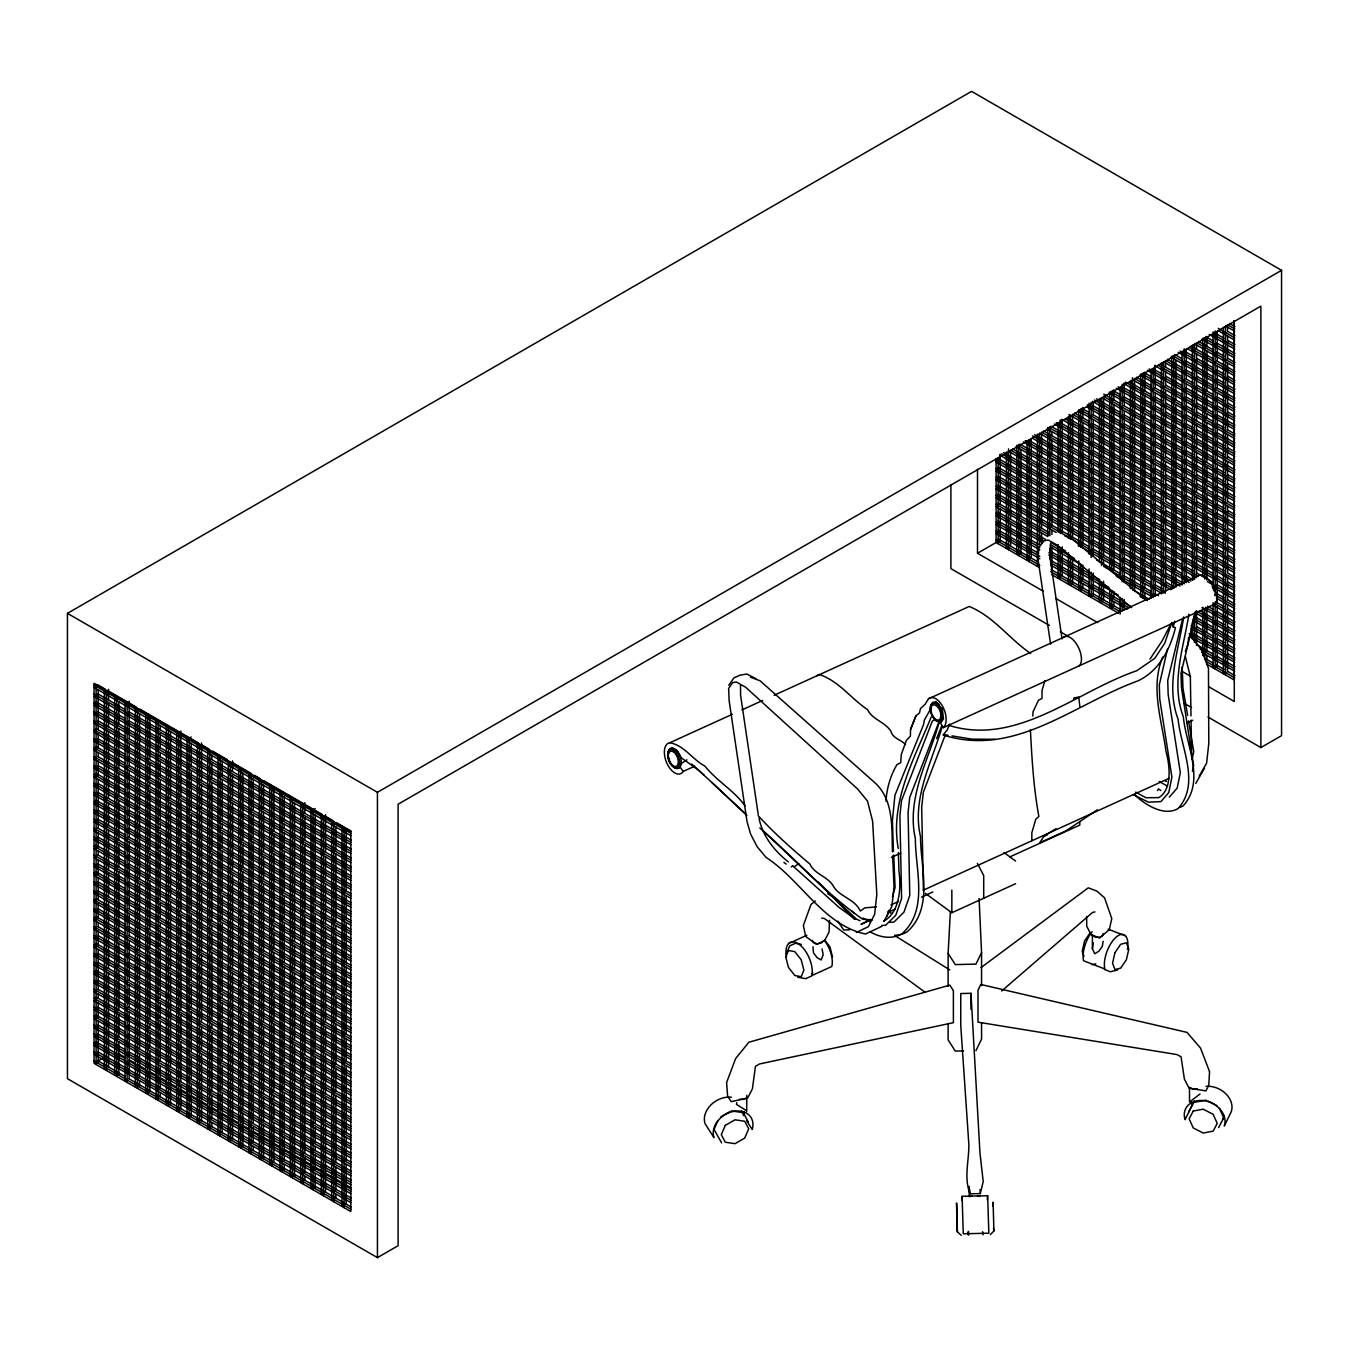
<?xml version="1.0" encoding="UTF-8"?>
<svg xmlns="http://www.w3.org/2000/svg" width="1349" height="1349" viewBox="0 0 1349 1349"><rect width="100%" height="100%" fill="white"/><g stroke="black" fill="none" stroke-linecap="round" stroke-linejoin="round"><path stroke-width="1.5" d="M970.976 1009.322L970.976 993.302L960.758 993.539L960.758 1025.56L968.869 1144.745C968.987 1161.101 963.726 1177.913 970.032 1193.814L980.301 1193.595L983.219 1181.555L979.947 1152.855L970.976 993.302M1030.383 729.624C1031.951 758.829 1033.519 787.681 1038.865 816.449L1035.796 819.163L1031.85 832.738L1031.816 840.798M923.391 890.273L921.687 807.326L923.357 792.217L945.211 735.121M957.402 1231.772L956.593 1202.971L956.997 1229.31L957.402 1231.772L961.163 1235.296M968.565 1231.401L968.464 1235.128L967.958 1232.042M992.982 1206.124L993.1 1202.144L993.909 1230.946L990.368 1234.622M961.702 1200.425L962.107 1196.327L987.653 1195.737L988.834 1233.205L963.27 1233.779L962.107 1196.327M987.266 1199.834L987.653 1195.737M829.5 920.288L829.062 932.041L824.576 940.708L816.516 944.384L805.657 936.442L803.363 925.515L810.968 904.505L815.302 900.93M1032.828 716.1L1032.997 711.952L1038.46 700.266L1041.984 698.428L1042.052 690.384L1044.885 680.705M948.128 986.338L948.128 953.389L950.354 911.722M930.827 708.023L931.029 704.937M885.989 801.121C886.765 788.238 890.374 775.911 896.883 764.698L900.71 762.741L901.301 754.445L906.376 740.399L910.373 736.149L910.558 729.387L915.954 715.712L919.462 713.048L920.49 708.596L925.11 704.279L928.449 698.816L1197.979 576.141A16.475 7.639 62.2 0 1 1212.144 584.421A16.475 7.639 62.2 0 1 1215.145 603.947L943.389 727.651L939.747 721.833L941.315 721.766L943.491 718.916L942.344 709.001L935.919 702.104L939.326 704.616M893.443 851.388L892.431 820.546L894.91 795.354L923.407 724.953L924.385 720.029L930.136 709.827L930.827 705.021L932.8 702.256L936.105 702.02M1050.112 548.284L1049.606 554.709L1062.051 638.87M1050.213 547.087L1050.483 543.613M1103.162 941.265L1102.335 946.273L1098.845 951.23L1094.73 953.743L1092.403 948.752L1093.23 942.766M736.706 1102.639L736.554 1104.477L745.997 1110.345M1183.747 616.881C1178.453 650.758 1165.469 685.663 1178.149 719.388C1180.797 747.65 1200.526 783.533 1178.183 808.456A84.751 39.374 62 0 1 1138.91 798.625L1134.425 794.443M1188.891 614.149C1183.596 648.026 1170.612 682.931 1183.292 716.656C1185.94 744.901 1205.652 780.784 1183.326 805.707A84.751 39.374 62 0 1 1179.97 807.326M1192.415 771.409L1193.595 765.608L1181.437 687.434L1181.016 673.252L1196.023 611.148M1192.044 759.487L1193.764 751.578L1188.503 720.855M1167.593 648.7L1159.314 684.82L1159.735 698.984L1171.893 777.159L1168.74 792.622L1160.899 801.61L1148.387 802.166L1133.464 794.814M1162.653 657.047C1150.09 687.805 1161.843 720.13 1165.974 751.208A68.293 31.718 62 0 1 1158.606 797.63L1145.841 797.714L1135.723 792.116M1188.57 637.757L1187.946 644.148L1185.316 651.365M1190.341 634.131L1193.798 616.864L1196.023 612.092M949.578 724.211L947.335 729.826L943.018 734.986C1015.156 757.902 1073.281 704.347 1137.78 680.941C1159.128 671.026 1170.038 649.493 1175.468 627.639L1173.225 626.998L1174.726 621.164M1182.753 618.213L1167.745 680.334L1168.167 694.499L1180.324 772.673L1177.171 788.136L1169.313 797.124M887.136 916.106L888.721 910.39M892.414 897.051L895.061 887.541L893.729 855.013M1073.5 699.625L1074.108 697.821L1078.795 697.113L1079.908 707.281M939.815 720.079C929.343 758.914 906.022 797.242 915.364 838.606C915.28 869.565 928.837 909.614 902.059 933.727A84.751 46.085 69.3 0 1 870.172 931.906M942.361 725.931C932.075 762.101 911.57 798.068 920.524 836.667C920.44 867.626 933.997 907.658 907.219 931.788A84.751 46.085 69.3 0 1 894.606 935.312M1103.162 933.71L1102.335 936.071L1098.845 937.42L1094.73 936.948L1092.403 934.941L1092.403 948.752M910.558 729.556L915.954 715.712M938.955 721.884L909.732 797.377L908.079 812.486L909.766 895.432L903.982 912.093L893.982 922.058L890.02 922.396M936.594 738.696L941.855 725.56M786.383 953.996L789.688 945.885L795.421 943.271L801.424 944.384M812.739 972.814L811.423 976.069L805.69 978.683L797.681 977.199M931.164 717.061C914.167 759.15 889.834 801.39 898.232 848.454M717.651 1121.154L714.059 1129.45L721.614 1142.89M979.087 898.569L981.566 952.63L975.951 964.13L955.277 964.586L948.128 953.389M975.951 1050.635L981.566 1039.135L981.566 1022.66M1170.797 624.199L1162.231 640.708L1149.972 659.138M883.983 921.3L891.874 906.393L894.033 886.681L892.65 855.924M1192.533 1104.038L1194.253 1100.801M1188.57 1112.166L1193.73 1102.453L1206.158 1100.11M1222.548 1119.468L1224.268 1116.23M1218.585 1127.595L1223.728 1117.883L1219.445 1108.389M1199.244 776.063L1206.613 763.129L1208.788 743.417L1208.468 668.244L1201.2 649.173L1191.167 636.981M1195.787 783.398L1204.539 768.104M813.009 946.762L813.447 952.832L817.106 957.621L821.136 959.948L823.194 954.856L822.047 948.92M1056.014 828.64L1043.873 836.346L1039.759 842.771L1066.317 830.68L1097.378 809.788M1157.425 790.649L1158.572 788.878L1160.831 790.548M1090.296 932.547L1084.562 940.995L1082.185 951.483L1083.972 956.272M728.764 685.275L733.907 677.889L739.927 675.158L746.806 674.028L755.929 678.614M823.194 941.046L821.136 943.153L817.106 943.811L813.447 942.631L812.317 940.304M1001.666 990.992L1092.521 912.48L1094.966 911.89M1200.054 1093.955L1189.514 1102.049L1189.514 1087.361M791.256 866.969L792.672 865.788M980.993 967.621L1088.289 887.811L1096.804 891.082L1104.595 897.878L1111.778 918.551L1109.35 929.579L1099.62 937.993L1091.071 934.705L1086.754 926.223L1086.603 916.443M794.274 866.766L798.777 863.596M680.84 763.821L686.928 759.841M1260.877 747.582L1260.877 306.122L398.107 804.24L398.107 1245.7L377.433 1257.639L67.45 1078.677L67.45 613.357L971.567 91.361L1281.55 270.323L1281.55 735.643L1260.877 747.582L1208.013 717.044M191.187 736.992L189.113 738.173L189.113 1118.186M315.177 808.574L313.103 809.771L313.103 1189.784M67.45 613.357L377.433 792.318L1281.55 270.323M97.499 1061.326L102.659 1058.341M977.502 469.267L977.502 553.259L998.176 541.32M720.821 1116.837L729.472 1111.88M746.672 1097.732L743.586 1099.368L739.387 1099.283M870.914 919.529L861.05 924.301L867.255 921.468M856.311 932.496L868.351 926.679L874.658 914.234L876.816 894.505L872.601 821.119L867.491 801.07L857.475 788.878L745.727 687.316L736.385 682.021L732.709 682.577L728.629 688.428L729.118 700.586L747.042 821.676L750.567 833.952L757.143 846.7L766.097 857.458C800.581 879.548 823.463 925.33 865.535 933.997L881.909 926.274M694.651 766.215L683.201 771.426A16.475 8.971 69.1 0 1 667.013 763.483A16.475 8.971 69.1 0 1 669.897 742.709L732.423 714.245M741.883 709.945L762.725 700.451M774.09 695.275L969.24 606.46C993.876 616.577 1009.49 639.156 1030.72 653.506M930.136 709.827L930.726 709.574A10.674 5.818 69.1 0 0 931.518 713.115M941.315 721.766L941.518 721.664A10.674 5.818 69.1 0 1 932.176 714.835M891.402 857.408L900.727 853.158M1187.12 722.811L1192.718 720.265M788.642 943.541L806.887 935.228M890.88 904.943L898.501 901.486M923.256 890.205L1168.925 778.39M1043.873 836.346L1047.499 834.694M889.345 911.755L895.028 909.175M921.502 897.136L932.834 891.959M1009.828 856.919L1079.79 825.082L1079.79 821.507M925.313 893.308L951.838 912.733L1015.595 883.713M1092.235 964.737L1095.826 963.827M1117.63 969.931L1110.463 971.769L1104.393 969.425M872.466 919.816L862.669 919.225C825.099 893.004 794.595 857.795 759.841 828.05M876.378 906.899L864.658 907.877L860.325 911.047C854.625 898.451 838.909 897.001 832.923 885.366C826.752 875.973 814.577 874.219 809.872 864.018C791.61 848.622 774.191 833.159 758.104 815.622M881.841 925.481L885.804 925.144L895.803 915.178L901.604 898.518L899.901 815.572L901.554 800.463L932.294 721.226L934.115 719.961L939.983 721.648M1197.457 1088.879L1193.292 1089.166L1190.003 1087.665M972.342 1196.091L969.24 1196.614L969.24 1186.412M1165.469 781.408L1166.615 781.341M849.651 929.832L843.766 930.001L837.898 921.232M963.557 1050.905L955.277 1051.09L948.128 1039.894L948.128 1023.419M994.769 739.303L971.938 739.151L952.057 735.896M977.418 1195.973L980.183 1196.361M731.209 1110.885L743.316 1112.672L748.341 1122.149M948.566 725.29C1016.944 746.672 1075.844 691.565 1136.684 670.773L1154.677 658.43L1164.71 643.321L1171.859 622.395L1173.225 626.998M944.098 734.598L948.077 735.239M821.693 918.062L824.408 918.534L925.397 992.476M750.415 677.147L760.077 680.79L873.562 781.56C894.168 798.928 891.605 827.628 892.465 851.826M1108.136 929.174L1125.521 935.886M1064.614 535.806L1071.966 538.824L1146.633 600.322M669.897 742.709C684.736 745.693 692.526 759.672 704.869 766.047C716.909 781.206 733.704 790.109 744.968 805.758M860.004 920.76L856.581 919.175L763.652 831.355M1207.928 1101.02L1216.815 1105.59M888.165 911.604L891.605 913.425M862.922 918.011L869.801 921.671M1159.111 781.493L1167.543 786.147M1229.445 323.473L1234.908 326.627M1227.388 324.671L1234.672 328.869M1225.566 326.003L1234.672 331.247M1227.624 331.365L1234.908 335.581M1218.282 328.363L1234.672 337.823M1218.282 330.741L1234.672 340.201M1216.697 334.012L1223.981 338.211M1227.624 340.319L1234.908 344.518M1212.818 334.147L1234.672 346.76M1209.176 334.434L1234.672 349.155M1205.77 336.643L1213.055 340.859M1216.697 342.95L1234.908 353.472M1203.713 337.84L1234.672 355.714M1201.892 339.172L1234.672 358.109M1198.485 341.398L1213.055 349.796M1216.697 351.904L1223.981 356.102M1227.624 358.21L1234.908 362.426M1196.428 342.579L1234.672 364.668M1194.607 343.911L1234.672 367.046M1191.201 346.137L1213.055 358.75M1216.697 360.858L1234.908 371.363M1189.144 347.334L1234.672 373.606M1187.322 348.666L1234.672 376M1185.737 351.92L1193.022 356.136M1196.664 358.244L1213.055 367.704M1216.697 369.795L1223.981 374.01M1227.624 376.118L1234.908 380.317M1180.038 351.027L1234.672 382.56M1178.217 352.359L1234.672 384.954M1174.81 354.568L1182.095 358.767M1185.737 360.874L1213.055 376.641M1216.697 378.749L1223.981 382.947M1227.624 385.055L1234.908 389.271M1172.753 355.765L1234.672 391.514M1170.932 357.097L1234.672 393.891M1167.526 359.306L1182.095 367.721M1185.737 369.828L1193.022 374.027M1196.664 376.135L1213.055 385.595M1216.697 387.703L1234.908 398.208M1165.469 360.503L1234.672 400.451M1163.647 361.836L1234.672 402.845M1160.241 364.061L1182.095 376.675M1185.737 378.765L1193.022 382.981M1196.664 385.089L1213.055 394.549M1216.697 396.64L1223.981 400.855M1227.624 402.963L1234.908 407.162M1158.184 365.242L1234.672 409.405M1154.542 365.528L1234.672 411.799M1154.778 369.845L1162.062 374.061M1165.705 376.152L1182.095 385.612M1185.737 387.719L1213.055 403.486M1216.697 405.594L1223.981 409.809M1227.624 411.9L1234.908 416.116M1149.078 368.935L1234.672 418.359M1147.257 370.267L1234.672 420.736M1143.851 372.493L1151.135 376.691M1154.778 378.799L1162.062 382.998M1165.705 385.106L1182.095 394.566M1185.737 396.673L1193.022 400.872M1196.664 402.98L1213.055 412.44M1216.697 414.548L1234.908 425.053M1141.794 373.69L1234.672 427.296M1139.972 375.022L1234.672 429.69M1136.566 377.231L1151.135 385.645M1154.778 387.753L1182.095 403.52M1185.737 405.611L1193.022 409.826M1196.664 411.934L1213.055 421.394M1216.697 423.485L1223.981 427.7M1227.624 429.808L1234.908 434.007M1134.509 378.428L1234.672 436.25M1132.688 379.76L1234.672 438.644M1129.298 381.969L1151.135 394.599M1154.778 396.69L1162.062 400.906M1165.705 402.997L1182.095 412.457M1185.737 414.565L1213.055 430.331M1216.697 432.439L1234.908 442.961M1125.403 382.121L1234.672 445.204M1123.582 383.453L1234.672 447.581M1123.835 387.77L1151.135 403.536M1154.778 405.644L1162.062 409.843M1165.705 411.951L1182.095 421.411M1185.737 423.519L1193.022 427.717M1196.664 429.825L1213.055 439.285M1216.697 441.393L1223.981 445.592M1227.624 447.699L1234.908 451.898M1118.119 386.859L1234.672 454.141M1116.298 388.192L1234.672 456.535M1112.908 390.417L1120.193 394.616M1123.835 396.724L1151.135 412.49M1154.778 414.598L1182.095 430.365M1185.737 432.473L1193.022 436.671M1196.664 438.779L1213.055 448.239M1216.697 450.33L1223.981 454.546M1227.624 456.653L1234.908 460.852M1110.834 391.598L1234.672 463.095M1109.013 392.93L1234.672 465.489M1103.802 394.093L1120.193 403.57M1123.835 405.661L1151.135 421.444M1154.778 423.535L1162.062 427.751M1165.705 429.842L1182.095 439.302M1185.737 441.41L1213.055 457.176M1216.697 459.284L1234.908 469.806M1103.549 396.353L1234.672 472.049M1101.728 397.685L1234.672 474.426M1096.518 398.849L1120.193 412.507M1123.835 414.615L1151.135 430.382M1154.778 432.489L1162.062 436.688M1165.705 438.796L1182.095 448.256M1185.737 450.364L1193.022 454.562M1196.664 456.67L1213.055 466.13M1216.697 468.238L1223.981 472.437M1227.624 474.544L1234.908 478.743M1094.444 400.029L1234.672 480.986M1092.623 401.378L1234.672 483.38M1092.875 405.695L1120.193 421.461M1123.835 423.569L1151.135 439.336M1154.778 441.443L1182.095 457.21M1185.737 459.318L1213.055 475.084M1216.697 477.175L1223.981 481.391M1227.624 483.498L1234.908 487.697M1087.159 404.784L1234.672 489.94M1087.159 407.162L1234.672 492.334M1081.949 408.325L1089.233 412.541M1092.875 414.632L1120.193 430.415M1123.835 432.506L1151.135 448.29M1154.778 450.381L1162.062 454.596M1165.705 456.687L1182.095 466.164M1185.737 468.255L1193.022 472.47M1196.664 474.561L1213.055 484.021M1216.697 486.129L1234.908 496.651M1079.874 409.523L1234.672 498.894M1078.053 410.855L1234.672 501.272M1074.664 413.081L1089.233 421.478M1092.875 423.586L1120.193 439.352M1123.835 441.46L1151.135 457.227M1154.778 459.334L1182.095 475.101M1185.737 477.209L1193.022 481.408M1196.664 483.515L1213.055 492.975M1216.697 495.083L1223.981 499.282M1227.624 501.39L1234.908 505.588M1072.59 414.261L1234.672 507.831M1068.948 414.548L1234.672 510.226M1067.379 417.819L1089.233 430.432M1092.875 432.54L1120.193 448.306M1123.835 450.414L1151.135 466.181M1154.778 468.288L1162.062 472.487M1165.705 474.595L1182.095 484.055M1185.737 486.163L1213.055 501.929M1216.697 504.037L1223.981 508.236M1227.624 510.344L1234.908 514.542M1065.305 419.016L1234.672 516.785M1061.663 419.286L1234.672 519.18M1060.095 422.557L1089.233 439.386M1092.875 441.477L1120.193 457.26M1123.835 459.351L1151.135 475.135M1154.778 477.226L1162.062 481.441M1165.705 483.532L1182.095 493.009M1185.737 495.1L1193.022 499.315M1196.664 501.406L1213.055 510.866M1216.697 512.974L1234.908 523.496M1056.2 422.692L1234.672 525.739M1054.378 424.041L1234.672 528.117M1050.989 426.25L1089.233 448.323M1092.875 450.431L1120.193 466.198M1123.835 468.305L1151.135 484.072M1154.778 486.18L1182.095 501.946M1185.737 504.054L1193.022 508.253M1196.664 510.36L1213.055 519.82M1216.697 521.928L1223.981 526.127M1227.624 528.235L1234.908 532.433M1048.915 427.448L1234.672 534.676M1047.094 428.78L1234.672 537.071M1043.704 430.989L1089.233 457.277M1092.875 459.385L1120.193 475.152M1123.835 477.259L1151.135 493.026M1154.778 495.134L1162.062 499.332M1182.095 510.9L1165.705 501.44L1165.57 461.611M1185.737 513.008L1213.055 528.774M1216.697 530.882L1234.908 541.387M1041.63 432.186L1234.672 543.63M1039.809 433.518L1234.672 546.025M1034.599 434.682L1089.233 466.231M1092.875 468.322L1120.193 484.106M1123.835 486.196L1151.135 501.98M1154.778 504.071L1162.062 508.286M1165.705 510.377L1182.095 519.854M1185.737 521.945L1193.022 526.161M1196.664 528.252L1213.055 537.728M1216.697 539.819L1223.981 544.035M1227.624 546.126L1234.908 550.341M1032.525 435.879L1234.672 552.584M1032.525 438.256L1234.672 554.962M1029.135 440.482L1089.233 475.168M1092.875 477.276L1120.193 493.043M1123.835 495.15L1151.135 510.917M1154.778 513.025L1182.095 528.791M1185.737 530.899L1213.055 546.665M1216.697 548.773L1223.981 552.972M1227.624 555.08L1234.908 559.279M1025.24 440.617L1234.672 561.521M1023.419 441.949L1234.672 563.916M1020.029 444.175L1089.233 484.122M1092.875 486.23L1120.193 501.997M1123.835 504.104L1151.135 519.871M1154.778 521.979L1162.062 526.177M1165.705 528.285L1182.095 537.745M1185.737 539.853L1193.022 544.052M1196.664 546.16L1213.055 555.619M1216.697 557.727L1234.908 568.233M1017.955 445.355L1234.672 570.475M1016.134 446.704L1234.672 572.87M1012.745 448.913L1089.233 493.076M1092.875 495.167L1120.193 510.951M1123.835 513.042L1151.135 528.825M1154.778 530.916L1182.095 546.699M1185.737 548.79L1193.022 553.006M1196.664 555.097L1213.055 564.573M1216.697 566.664L1223.981 570.88M1234.908 577.187L1227.624 572.971L1227.556 533.091M1010.671 450.111L1234.672 579.429M1008.85 451.443L1234.672 581.807M1003.639 452.606L1089.233 502.013M1092.875 504.121L1120.193 519.888M1123.835 521.996L1151.135 537.762M1154.778 539.87L1162.062 544.069M1165.705 546.176L1182.095 555.636M1185.737 557.744L1213.055 573.51M1216.697 575.618L1223.981 579.817M1227.624 581.925L1234.908 586.124M1001.565 453.804L1234.672 588.383M999.744 455.136L1234.672 590.761M998.176 458.407L1089.233 510.967M1092.875 513.075L1120.193 528.842M1123.835 530.95L1151.135 546.716M1154.778 548.824L1162.062 553.023M1165.705 555.13L1182.095 564.59M1185.737 566.698L1193.022 570.897M1196.664 573.005L1213.055 582.464M1216.697 584.572L1234.908 595.078M996.102 459.587L1198.249 576.293M1207.355 581.554L1234.672 597.32M996.102 461.982L1196.428 577.625M1212.818 587.085L1234.672 599.715M998.176 467.344L1089.233 519.921M1092.875 522.012L1120.193 537.796M1123.835 539.887L1151.135 555.67M1154.778 557.761L1182.095 573.544M1185.737 575.635L1193.022 579.851M1216.697 593.509L1223.981 597.725M1227.624 599.816L1234.908 604.032M996.102 468.541L1190.965 581.031M1214.64 594.707L1234.672 606.274M996.102 470.919L1189.144 582.38M1216.461 598.147L1234.672 608.652M998.176 476.298L1089.233 528.859M1092.875 530.966L1120.193 546.733M1123.835 548.841L1151.135 564.607M1154.778 566.715L1162.062 570.914M1165.705 573.021L1182.095 582.481M1216.697 602.463L1223.981 606.662M1227.624 608.77L1234.908 612.969M996.102 477.495L1181.859 584.724M1214.64 603.661L1234.672 615.228M996.102 479.873L1180.038 586.073M1212.818 604.993L1234.672 617.606M998.176 485.252L1089.233 537.813M1092.875 539.92L1120.193 555.687M1123.835 557.795L1151.135 573.561M1154.778 575.669L1162.062 579.868M1165.705 581.975L1172.989 586.174M1207.591 606.156L1213.055 609.31M1216.697 611.417L1234.908 621.923M996.102 486.433L1172.753 588.417M1205.534 607.354L1234.672 624.165M996.102 488.827L1170.932 589.749M1201.892 607.623L1234.672 626.56M998.176 494.189L1089.233 546.767M1092.875 548.858L1120.193 564.641M1123.835 566.732L1151.135 582.515M1154.778 584.606L1162.062 588.822M1200.306 610.895L1213.055 618.264M1216.697 620.355L1223.981 624.57M1227.624 626.661L1234.908 630.877M996.102 495.387L1165.469 593.172M1196.428 611.046L1234.672 633.119M996.102 497.781L1056.2 532.467M1078.053 545.08L1161.826 593.442M1194.607 612.379L1234.672 635.497M998.176 503.143L1049.168 532.585M1096.518 559.919L1120.193 573.578M1123.835 575.686L1151.135 591.452M1154.778 593.56L1158.42 595.668M1194.843 616.695L1213.055 627.201M1216.697 629.308L1234.908 639.814M996.102 504.341L1048.915 534.828M1103.549 566.361L1154.542 595.803M1194.607 618.938L1234.672 642.073M996.102 506.718L1047.094 536.16M1116.298 576.107L1152.721 597.135M1192.786 620.27L1234.672 644.451M998.176 512.097L1045.526 539.431M1050.989 542.585L1058.274 546.783M1061.916 548.891L1065.558 550.999M1132.924 589.901L1149.314 599.361M1196.664 626.695L1213.055 636.155M1216.697 638.262L1223.981 642.461M1227.624 644.569L1234.908 648.768M996.102 513.278L1043.451 540.612M1050.736 544.827L1074.411 558.486M1139.972 596.342L1147.257 600.541M1190.965 625.784L1234.672 651.011M996.102 515.672L1041.63 541.961M1050.736 547.205L1081.696 565.079M1190.965 628.162L1234.672 653.405M998.176 521.034L1038.241 544.17M1050.989 551.522L1089.233 573.612M1092.875 575.703L1098.339 578.873M1191.201 632.479L1213.055 645.109M1216.697 647.2L1223.981 651.415M1227.624 653.506L1234.908 657.722M996.102 522.232L1039.809 547.458M1048.915 552.719L1109.013 587.422M1189.144 633.676L1234.672 659.965M996.102 524.626L1039.809 549.852M1048.915 555.114L1118.119 595.061M1189.144 636.07L1234.672 662.342M998.176 529.988L1038.241 553.124M1050.989 560.476L1089.233 582.549M1092.875 584.657L1120.193 600.423M1123.835 602.531L1131.103 606.73M1196.664 644.586L1213.055 654.046M1216.697 656.154L1234.908 666.659M996.102 531.186L1039.809 556.412M1050.736 562.718L1129.046 607.927M1200.07 648.936L1234.672 668.919M996.102 533.563L1039.809 558.806M1050.736 565.113L1127.224 609.259M1201.892 652.376L1234.672 671.296M998.176 538.942L1038.241 562.061M1050.989 569.43L1089.233 591.503M1092.875 593.611L1120.193 609.377M1205.77 658.801L1213.055 663M1216.697 665.108L1223.981 669.306M1227.624 671.414L1234.908 675.613M996.102 540.123L1039.809 565.366M1050.736 571.672L1119.94 611.62M1205.534 661.044L1234.672 677.856M1039.506 567.575L996.102 542.517L996.102 458.542M1051.495 574.489L1118.439 613.154M1206.478 663.978L1233.762 679.727L1233.762 320.708M977.502 553.259L1043.064 591.098M1055.812 598.467L1097.698 622.648M1183.292 672.055L1190.577 676.271M1208.788 686.776L1234.284 701.497L1234.284 321.484M1049.37 625.464L950.893 568.62L950.893 484.527M1060.314 631.787L1067.599 635.986M1184.304 703.369L1191.589 707.584M97.937 684.938L105.222 689.154M108.864 691.261L136.182 707.028M139.824 709.119L198.101 742.776M201.743 744.867L209.028 749.083M212.67 751.174L227.239 759.588M232.703 762.741L250.914 773.264M254.556 775.371L260.02 778.525M263.662 780.616L321.939 814.273M325.581 816.364L332.866 820.58M336.508 822.671L351.077 831.085M94.059 685.09L350.824 833.328M94.059 687.467L350.824 835.722M97.937 693.892L125.255 709.658M128.897 711.766L351.077 840.039M94.059 694.027L350.824 842.282M94.059 696.421L350.824 844.659M96.116 701.784L125.255 718.612M128.897 720.72L351.077 848.976M94.059 702.981L350.824 851.236M94.059 705.375L350.824 853.613M97.937 711.783L351.077 857.93M94.059 711.935L350.824 860.173M94.059 714.312L350.824 862.567M97.937 720.737L125.255 736.503M128.897 738.611L351.077 866.884M94.059 720.889L350.824 869.127M94.059 723.266L350.824 871.505M96.116 728.629L351.077 875.821M94.059 729.826L350.824 878.081M94.059 732.22L350.824 880.459M97.937 738.628L125.255 754.411M128.897 756.502L351.077 884.775M94.059 738.78L350.824 887.018M94.059 741.157L350.824 889.413M96.116 746.537L125.255 763.349M128.897 765.456L351.077 893.729M94.059 747.734L350.824 895.972M94.059 750.111L350.824 898.35M97.937 756.536L351.077 902.666M94.059 756.671L350.824 904.926M94.059 759.065L350.824 907.304M97.937 765.473L125.255 781.256M128.897 783.347L351.077 911.62M94.059 765.625L350.824 913.863M94.059 768.003L350.824 916.258M96.116 773.382L125.255 790.194M128.897 792.301L351.077 920.574M94.059 774.579L350.824 922.817M94.059 776.957L350.824 925.195M97.937 783.381L351.077 929.528M94.059 783.516L350.824 931.771M94.059 785.911L350.824 934.149M97.937 792.318L125.255 808.102M128.897 810.193L351.077 938.466M94.059 792.47L350.824 940.708M94.059 794.848L350.824 943.103M96.116 800.227L125.255 817.039M128.897 819.147L351.077 947.42M94.059 801.424L350.824 949.662M94.059 803.802L350.824 952.04M97.937 810.226L125.255 825.993M128.897 828.101L351.077 956.374M94.059 810.361L350.824 958.616M94.059 812.756L350.824 960.994M97.937 819.18L125.255 834.947M128.897 837.038L351.077 965.311M94.059 819.315L350.824 967.553M94.059 821.693L350.824 969.948M97.937 828.117L351.077 974.265M94.059 828.269L350.824 976.507M94.059 830.647L350.824 978.902M97.937 837.071L125.255 852.838M128.897 854.946L351.077 983.219M94.059 837.206L350.824 985.461M94.059 839.601L350.824 987.839M96.116 844.963L125.255 861.792M128.897 863.883L351.077 992.156M94.059 846.16L350.824 994.398M94.059 848.538L350.824 996.793M97.937 854.962L351.077 1001.11M94.059 855.114L350.824 1003.352M94.059 857.492L350.824 1005.747M97.937 863.916L125.255 879.683M128.897 881.791L351.077 1010.064M94.059 864.051L350.824 1012.306M94.059 866.446L350.824 1014.684M96.116 871.808L125.255 888.637M128.897 890.745L351.077 1019.001M94.059 873.005L350.824 1021.244M94.059 875.383L350.824 1023.638M97.937 881.808L351.077 1027.955M94.059 881.959L350.824 1030.198M94.059 884.337L350.824 1032.592M97.937 890.762L125.255 906.528M128.897 908.636L351.077 1036.909M94.059 890.896L350.824 1039.152M94.059 893.291L350.824 1041.529M96.116 898.653L351.077 1045.846M94.059 899.85L350.824 1048.089M94.059 902.228L350.824 1050.483M97.937 908.653L125.255 924.436M128.897 926.527L351.077 1054.8M94.059 908.804L350.824 1057.043M94.059 911.182L350.824 1059.437M96.116 916.561L125.255 933.373M128.897 935.481L351.077 1063.754M94.059 917.742L350.824 1065.997M94.059 920.136L350.824 1068.374M97.937 926.561L351.077 1072.691M94.059 926.696L350.824 1074.934M94.059 929.09L350.824 1077.328M97.937 935.498L125.255 951.281M128.897 953.372L351.077 1081.645M94.059 935.65L350.824 1083.888M94.059 938.027L350.824 1086.282M96.116 943.406L125.255 960.218M128.897 962.326L351.077 1090.599M94.059 944.587L350.824 1092.842M94.059 946.981L350.824 1095.219M97.937 953.406L351.077 1099.536M94.059 953.541L350.824 1101.779M94.059 955.935L350.824 1104.173M97.937 962.343L125.255 978.126M128.897 980.217L351.077 1108.49M94.059 962.495L350.824 1110.733M94.059 964.872L350.824 1113.127M96.116 970.251L125.255 987.063M128.897 989.171L351.077 1117.444M94.059 971.432L350.824 1119.687M94.059 973.826L350.824 1122.064M97.937 980.251L351.077 1126.381M94.059 980.386L350.824 1128.624M94.059 982.78L350.824 1131.018M97.937 989.188L125.255 1004.971M128.897 1007.062L351.077 1135.335M94.059 989.34L350.824 1137.578M94.059 991.717L350.824 1139.972M96.116 997.096L351.077 1144.289M94.059 998.277L350.824 1146.532M94.059 1000.671L350.824 1148.91M97.937 1007.096L125.255 1022.862M128.897 1024.97L351.077 1153.226M94.059 1007.231L350.824 1155.469M94.059 1009.625L350.824 1157.864M96.116 1014.988L125.255 1031.816M128.897 1033.907L351.077 1162.18M94.059 1016.185L350.824 1164.423M94.059 1018.562L350.824 1166.818M97.937 1024.987L351.077 1171.134M94.059 1025.122L350.824 1173.377M94.059 1027.516L350.824 1175.755M97.937 1033.941L125.255 1049.707M128.897 1051.815L351.077 1180.071M94.059 1034.076L350.824 1182.314M94.059 1036.47L350.824 1184.709M118.358 1053.485L125.642 1057.683M129.285 1059.791L134.748 1062.945M138.391 1065.052L145.675 1069.251M149.317 1071.359L156.602 1075.558M160.244 1077.666L165.708 1080.819M169.35 1082.927L176.635 1087.125M180.277 1089.233L187.562 1093.432M191.204 1095.54L207.594 1105M211.237 1107.107L218.521 1111.306M222.163 1113.414L238.554 1122.874M242.196 1124.982L249.481 1129.18M253.123 1131.288L280.44 1147.055M284.083 1149.163L311.4 1164.929M315.042 1167.037L351.465 1188.064M96.116 1041.833L125.255 1058.661M128.897 1060.752L351.077 1189.025M94.059 1043.03L350.824 1191.268M94.059 1045.408L350.824 1193.663M97.937 1051.832L351.077 1197.979M94.059 1051.967L350.824 1200.222M94.059 1054.362L350.824 1202.6M97.937 1060.786L125.255 1076.553M128.897 1078.66L351.077 1206.917M94.059 1060.921L350.824 1209.159M827.679 893.696L836.532 899.21M894.91 935.666L949.747 969.897M855.57 919.225L839.179 907.506L792.976 866.058M1003.976 852.551L1015.595 861.05M783.904 862.433L786.18 864.102M1131.642 607.708L1057.616 545.35L1048.19 540.022L1044.21 540.797L1038.797 547.256L1038.14 559.936L1050.584 644.097M691.632 764.04L704.178 775.237M788.356 861.91C774.343 850.831 762.556 836.076 759.015 818.219M905.466 744.581C900.913 739.319 892.987 738.847 890.863 731.124C884.607 721.681 872.466 719.759 867.542 709.608C850.915 698.529 839.095 681.245 819.568 674.584A16.458 8.313 65.5 0 0 816.921 675.782M745.508 813.784L698.175 769.824L681.329 757.868L677.316 750.786L673.421 748.543A10.573 5.75 69.1 0 0 668.598 758.644A10.573 5.75 69.1 0 0 678.766 768.019L679.744 766.637L683.201 771.426M711.85 782.403L746.891 815.504M851.286 910.541L854.322 913.425M854.473 919.394L818.303 882.162M824.779 940.236L829.905 946.779L832.552 957.149M746.672 1120.817L752.202 1129.467A21.196 16.239 -32.6 0 0 733.08 1111.475A21.196 16.239 -32.6 0 0 713.975 1137.612L705.122 1123.768A21.196 16.239 -32.6 0 1 710.839 1104.983A21.196 16.239 -32.6 0 1 731.462 1097.26M741.613 1111.07L743.282 1114.24M977.384 863.411L983.708 875.552L983.708 898.232M1185.467 656.929L1190.341 676.49L1190.998 715.948M746.672 1111.525L746.823 1095.304M993.505 1228.484L993.909 1230.946M982.561 1231.704L983.067 1234.79M758.205 814.408L740.601 695.359L740.483 685.107M980.032 1189.548L980.301 1193.595M969.762 1189.767L970.032 1193.814M1182.196 666.71L1182.989 688.277L1187.66 715.493M898.367 852.568L898.957 871.066A68.293 37.131 69.3 0 1 883.882 921.013M1191.066 720.096L1191.572 751.241M1227.556 325.244L1227.556 331.534M1227.556 335.732L1227.556 358.834M1227.556 363.033L1227.556 430.213M1227.556 434.412L1227.556 457.513M1227.556 461.712L1227.556 501.592M1227.556 505.791L1227.556 528.892M1227.556 577.187L1227.556 600.271M1227.556 604.47L1227.556 671.65M1225.499 326.424L1225.499 674.955M1223.425 327.335L1223.425 673.758M1217.236 331.871L1217.236 361.262M1217.236 365.461L1217.236 388.563M1217.236 392.761L1217.236 459.942M1217.236 464.14L1217.236 531.321M1217.236 535.519L1217.236 558.621M1217.236 562.82L1217.236 602.699M1217.236 606.898L1217.236 630M1217.236 634.199L1217.236 667.789M1215.162 330.96L1215.162 595.499M1215.162 601.806L1215.162 668.986M1213.088 331.871L1213.088 588.012M1213.088 602.699L1213.088 667.789M1206.9 336.407L1206.9 346.895M1206.9 351.094L1206.9 390.991M1206.9 395.19L1206.9 409.877M1206.9 414.076L1206.9 418.274M1206.9 422.473L1206.9 462.37M1206.9 466.569L1206.9 481.273M1206.9 485.471L1206.9 489.67M1206.9 493.869L1206.9 508.556M1206.9 512.755L1206.9 561.049M1206.9 565.248L1206.9 579.952M1206.9 609.343L1206.9 632.428M1206.9 636.627L1206.9 651.331M1206.9 655.53L1206.9 659.728M1204.826 337.587L1204.826 579.041M1204.826 608.433L1204.826 658.818M1202.768 338.498L1202.768 575.753M1202.768 607.235L1202.768 655.53M1196.563 343.034L1196.563 349.324M1196.563 353.522L1196.563 420.719M1196.563 424.918L1196.563 448.003M1196.563 452.202L1196.563 492.098M1196.563 496.297L1196.563 511.001M1196.563 515.2L1196.563 519.399M1196.563 523.597L1196.563 573.983M1196.563 611.772L1196.563 645.362M1194.489 344.231L1194.489 579.379M1194.489 615.06L1194.489 642.36M1192.432 345.125L1192.432 580.272M1192.432 622.277L1192.432 639.072M1186.226 349.661L1186.226 379.052M1186.226 383.251L1186.226 477.731M1186.226 481.93L1186.226 582.717M1184.169 348.75L1184.169 583.898M1182.095 351.769L1182.095 584.808M1175.89 360.487L1175.89 400.383M1175.89 404.582L1175.89 427.684M1175.89 431.882L1175.89 499.063M1175.89 503.261L1175.89 570.442M1175.89 574.64L1175.89 587.237M1173.832 355.394L1173.832 588.434M1171.758 356.288L1171.758 589.344M1165.57 362.932L1165.57 367.13M1165.57 371.329L1165.57 386.016M1165.57 390.215L1165.57 430.112M1165.57 434.311L1165.57 457.412M1165.57 505.69L1165.57 528.791M1165.57 532.99L1165.57 591.773M1163.496 362.021L1163.496 592.97M1161.438 362.932L1161.438 593.88M1155.233 365.36L1155.233 388.461M1155.233 392.66L1155.233 459.84M1155.233 464.039L1155.233 487.124M1155.233 491.323L1155.233 531.219M1155.233 535.418L1155.233 558.52M1155.233 562.718L1155.233 596.309M1153.159 368.648L1153.159 597.506M1151.102 369.559L1151.102 598.4M1144.896 371.987L1144.896 390.89M1144.896 395.088L1144.896 409.776M1144.896 413.974L1144.896 418.173M1144.896 422.372L1144.896 489.569M1144.896 493.768L1144.896 516.852M1144.896 521.051L1144.896 560.948M1144.896 565.147L1144.896 579.851M1144.896 584.05L1144.896 588.248M1144.896 592.447L1144.896 598.737M1142.839 373.184L1142.839 597.826M1140.765 374.095L1140.765 596.646M1134.56 380.722L1134.56 420.618M1134.56 424.817L1134.56 447.902M1134.56 452.1L1134.56 519.298M1134.56 523.496L1134.56 590.677M1132.502 377.72L1132.502 589.766M1130.428 380.722L1130.428 588.569M1124.24 383.15L1124.24 406.251M1124.24 410.45L1124.24 477.63M1124.24 481.829L1124.24 582.616M1124.24 599.411L1124.24 609.9M1122.166 384.347L1122.166 581.706M1122.166 598.501L1122.166 611.097M1120.108 387.348L1120.108 578.417M1120.108 597.303L1120.108 614.099M1113.903 389.794L1113.903 400.282M1113.903 404.481L1113.903 427.582M1113.903 431.781L1113.903 498.961M1113.903 503.16L1113.903 526.262M1113.903 530.461L1113.903 570.34M1113.903 591.334L1113.903 597.641M1113.903 601.839L1113.903 606.038M1111.829 390.974L1111.829 571.538M1111.829 590.44L1111.829 609.326M1109.772 391.885L1109.772 570.34M1109.772 589.243L1109.772 608.129M1103.566 396.421L1103.566 430.011M1103.566 434.209L1103.566 457.311M1103.566 461.51L1103.566 528.69M1103.566 532.889L1103.566 555.973M1103.566 560.172L1103.566 564.371M1103.566 581.183L1103.566 600.069M1101.509 397.618L1101.509 565.568M1101.509 582.363L1101.509 603.357M1099.435 398.511L1099.435 562.28M1099.435 579.075L1099.435 602.177M1093.23 403.047L1093.23 415.644M1093.23 419.843L1093.23 459.739M1093.23 463.938L1093.23 487.023M1093.23 491.221L1093.23 556.311M1093.23 573.106L1093.23 596.207M1091.172 402.137L1091.172 557.508M1091.172 572.212L1091.172 597.405M1089.098 403.047L1089.098 554.22M1089.098 568.907L1089.098 596.207M1082.91 407.583L1082.91 418.072M1082.91 422.271L1082.91 445.372M1082.91 449.571L1082.91 489.468M1082.91 493.667L1082.91 516.751M1082.91 520.95L1082.91 544.052M1082.91 565.046L1082.91 579.75M1082.91 583.948L1082.91 588.147M1080.836 408.781L1080.836 547.34M1080.836 564.135L1080.836 591.435M1078.762 409.674L1078.762 546.143M1078.762 560.847L1078.762 590.238M1072.573 416.318L1072.573 447.801M1072.573 451.999L1072.573 519.196M1072.573 523.395L1072.573 538.082M1072.573 559.076L1072.573 584.269M1070.499 415.408L1070.499 539.28M1070.499 556.075L1070.499 585.466M1068.442 416.318L1068.442 538.082M1068.442 552.786L1068.442 584.269M1062.236 420.837L1062.236 477.529M1062.236 481.728L1062.236 532.113M1062.236 546.817L1062.236 576.208M1060.162 419.944L1060.162 533.31M1060.162 548.014L1060.162 579.497M1058.105 422.945L1058.105 532.113M1058.105 544.709L1058.105 578.316M1051.9 431.68L1051.9 435.879M1051.9 440.078L1051.9 454.765M1051.9 458.964L1051.9 498.86M1051.9 503.059L1051.9 507.258M1051.9 511.456L1051.9 526.161M1051.9 530.359L1051.9 534.558M1051.9 547.154L1051.9 572.347M1049.842 426.571L1049.842 535.738M1049.842 548.335L1049.842 558.84M1047.768 427.481L1047.768 536.649M1041.563 434.108L1041.563 457.21M1041.563 461.409L1041.563 465.607M1041.563 469.806L1041.563 484.493M1041.563 488.692L1041.563 528.589M1041.563 532.788L1041.563 543.276M1039.506 433.198L1039.506 544.473M1037.432 434.108L1037.432 566.378M1031.243 438.644L1031.243 459.638M1031.243 463.837L1031.243 486.922M1031.243 491.12L1031.243 558.317M1029.169 439.825L1029.169 561.606M1027.112 440.735L1027.112 560.408M1020.906 449.47L1020.906 489.367M1020.906 493.565L1020.906 516.65M1020.906 520.849L1020.906 554.439M1018.832 444.361L1018.832 555.636M1016.775 445.271L1016.775 554.439M1010.57 451.898L1010.57 475M1010.57 479.199L1010.57 519.095M1010.57 523.294L1010.57 546.379M1008.512 448.897L1008.512 549.667M1006.438 451.898L1006.438 548.487M1000.233 454.343L1000.233 504.728M1000.233 508.927L1000.233 542.517M998.176 457.631L998.176 543.714M981.566 952.63L981.566 985.579M951.838 890.07L951.838 912.733M377.433 792.318L377.433 1257.639M346.17 830.664L346.17 891.554M346.17 895.753L346.17 918.854M346.17 923.053L346.17 962.933M346.17 967.132L346.17 990.233M346.17 994.432L346.17 1034.329M346.17 1038.528L346.17 1061.612M346.17 1065.811L346.17 1132.991M346.17 1137.19L346.17 1160.292M346.17 1164.491L346.17 1204.387M344.113 827.662L344.113 1207.675M342.039 826.465L342.039 1206.478M335.85 826.802L335.85 849.904M335.85 854.102L335.85 921.283M335.85 925.481L335.85 929.68M335.85 933.879L335.85 992.662M335.85 996.86L335.85 1019.962M335.85 1024.161L335.85 1064.041M335.85 1068.239L335.85 1091.341M335.85 1095.54L335.85 1162.72M335.85 1166.919L335.85 1190.02M335.85 1194.219L335.85 1198.418M333.776 821.693L333.776 1201.706M331.702 820.496L331.702 1200.509M325.514 814.543L325.514 852.332M325.514 856.531L325.514 879.615M325.514 883.814L325.514 923.711M325.514 927.91L325.514 951.011M325.514 955.21L325.514 1022.39M325.514 1026.589L325.514 1049.691M325.514 1053.889L325.514 1093.769M325.514 1097.968L325.514 1121.07M325.514 1125.268L325.514 1192.449M323.44 815.723L323.44 1195.737M321.382 814.543L321.382 1194.556M315.177 814.863L315.177 882.061M315.177 886.259L315.177 900.947M315.177 905.145L315.177 909.344M315.177 913.543L315.177 953.439M315.177 957.638L315.177 972.342M315.177 976.541L315.177 980.74M315.177 984.939L315.177 1052.119M315.177 1056.318L315.177 1071.005M315.177 1075.204L315.177 1079.419M315.177 1083.618L315.177 1123.498M315.177 1127.697L315.177 1142.401M315.177 1146.599L315.177 1150.798M315.177 1154.997L315.177 1169.684M315.177 1173.883L315.177 1188.587M311.046 808.574L311.046 1188.587M304.84 802.604L304.84 813.11M304.84 817.309L304.84 840.393M304.84 844.592L304.84 911.789M304.84 915.988L304.84 939.073M304.84 943.271L304.84 983.168M304.84 987.367L304.84 1010.452M304.84 1014.667L304.84 1054.547M304.84 1058.746L304.84 1073.45M304.84 1077.649L304.84 1081.847M304.84 1086.046L304.84 1153.226M304.84 1157.425L304.84 1172.129M304.84 1176.328L304.84 1180.527M302.783 803.802L302.783 1183.815M300.709 802.604L300.709 1182.618M294.52 802.942L294.52 870.122M294.52 874.321L294.52 941.501M294.52 945.7L294.52 968.801M294.52 973L294.52 1040.18M294.52 1044.379L294.52 1176.648M292.446 797.832L292.446 1177.846M290.372 796.635L290.372 1176.648M284.184 796.972L284.184 820.074M284.184 824.273L284.184 828.471M284.184 832.67L284.184 847.357M284.184 851.556L284.184 891.453M284.184 895.652L284.184 918.753M284.184 922.952L284.184 962.832M284.184 967.031L284.184 990.132M284.184 994.331L284.184 1061.511M284.184 1065.71L284.184 1088.812M284.184 1093.01L284.184 1132.89M284.184 1137.089L284.184 1160.191M284.184 1164.389L284.184 1170.696M282.11 791.863L282.11 1171.876M280.052 790.683L280.052 1170.696M273.847 788.912L273.847 830.9M273.847 835.098L273.847 849.803M273.847 854.001L273.847 921.182M273.847 925.38L273.847 929.579M273.847 933.778L273.847 948.465M273.847 952.664L273.847 992.56M273.847 996.759L273.847 1019.861M273.847 1024.06L273.847 1091.24M273.847 1095.439L273.847 1099.637M273.847 1103.836L273.847 1118.54M273.847 1122.739L273.847 1162.619M271.773 785.911L271.773 1165.924M269.716 784.713L269.716 1164.727M263.51 785.051L263.51 808.135M263.51 812.334L263.51 852.231M263.51 856.43L263.51 879.514M263.51 883.713L263.51 950.91M263.51 955.109L263.51 978.194M263.51 982.392L263.51 1022.289M263.51 1026.488L263.51 1049.589M263.51 1053.788L263.51 1093.668M263.51 1097.867L263.51 1120.968M263.51 1125.167L263.51 1158.757M261.453 779.941L261.453 1159.955M259.379 778.744L259.379 1158.757M253.174 779.081L253.174 810.564M253.174 814.762L253.174 837.864M253.174 842.063L253.174 881.959M253.174 886.158L253.174 909.243M253.174 913.442L253.174 980.639M253.174 984.837L253.174 1007.922M253.174 1012.121L253.174 1052.018M253.174 1056.216L253.174 1070.904M253.174 1075.102L253.174 1079.301M253.174 1083.517L253.174 1123.397M253.174 1127.595L253.174 1142.299M253.174 1146.498L253.174 1150.697M251.116 773.972L251.116 1153.985M249.042 772.775L249.042 1152.788M242.854 773.112L242.854 840.292M242.854 844.491L242.854 867.592M242.854 871.791L242.854 911.688M242.854 915.887L242.854 938.971M242.854 943.17L242.854 983.067M242.854 987.266L242.854 1010.35M242.854 1014.549L242.854 1081.746M242.854 1085.945L242.854 1109.03M242.854 1113.229L242.854 1146.819M240.78 768.003L240.78 1148.016M238.722 766.822L238.722 1146.819M232.517 760.853L232.517 771.341M232.517 775.54L232.517 798.642M232.517 802.84L232.517 870.021M232.517 874.219L232.517 968.7M232.517 972.899L232.517 1040.079M232.517 1044.278L232.517 1138.758M230.443 762.033L230.443 1142.047M228.386 760.853L228.386 1140.866M222.18 761.173L222.18 775.877M222.18 780.076L222.18 819.973M222.18 824.172L222.18 828.37M222.18 832.569L222.18 847.256M222.18 851.455L222.18 891.352M222.18 895.551L222.18 918.652M222.18 922.851L222.18 990.031M222.18 994.23L222.18 998.429M222.18 1002.627L222.18 1017.315M222.18 1021.513L222.18 1061.41M222.18 1065.609L222.18 1088.71M222.18 1092.909L222.18 1132.789M220.123 756.081L220.123 1136.094M218.049 754.884L218.049 1134.897M211.844 755.221L211.844 759.42M211.844 763.618L211.844 778.306M211.844 782.504L211.844 849.701M211.844 853.9L211.844 858.099M211.844 862.298L211.844 876.985M211.844 881.184L211.844 921.08M211.844 925.279L211.844 929.478M211.844 933.677L211.844 948.364M211.844 952.563L211.844 1019.76M211.844 1023.958L211.844 1028.157M211.844 1032.356L211.844 1091.139M211.844 1095.337L211.844 1118.439M211.844 1122.638L211.844 1126.837M209.786 750.111L209.786 1130.125M207.712 748.914L207.712 1128.928M201.524 742.945L201.524 780.751M201.524 784.949L201.524 808.034M201.524 812.233L201.524 879.413M201.524 883.612L201.524 950.809M201.524 955.008L201.524 978.092M201.524 982.291L201.524 1022.188M201.524 1026.387L201.524 1049.488M201.524 1053.687L201.524 1120.867M199.45 744.142L199.45 1124.155M197.392 742.945L197.392 1122.958M191.187 743.282L191.187 766.384M191.187 770.583L191.187 810.462M191.187 814.661L191.187 837.763M191.187 841.961L191.187 909.142M191.187 913.34L191.187 980.538M191.187 984.736L191.187 1007.821M191.187 1012.02L191.187 1051.916M191.187 1056.115L191.187 1079.2M191.187 1083.399L191.187 1117.006M187.056 736.992L187.056 1117.006M180.85 731.023L180.85 768.812M180.85 773.011L180.85 796.112M180.85 800.311L180.85 840.191M180.85 844.39L180.85 867.491M180.85 871.69L180.85 911.587M180.85 915.786L180.85 938.87M180.85 943.069L180.85 1010.249M180.85 1014.448L180.85 1037.55M180.85 1041.748L180.85 1081.645M180.85 1085.844L180.85 1108.929M178.793 732.22L178.793 1112.234M176.719 731.023L176.719 1111.036M170.514 731.36L170.514 798.541M170.514 802.739L170.514 869.92M170.514 874.118L170.514 897.22M170.514 901.419L170.514 968.599M170.514 972.798L170.514 1039.978M170.514 1044.177L170.514 1067.278M170.514 1071.477L170.514 1105.067M168.456 726.251L168.456 1106.264M166.382 725.054L166.382 1105.067M160.194 725.391L160.194 729.59M160.194 733.789L160.194 748.476M160.194 752.675L160.194 756.873M160.194 761.072L160.194 775.776M160.194 779.975L160.194 819.872M160.194 824.07L160.194 828.269M160.194 832.468L160.194 847.155M160.194 851.354L160.194 899.648M160.194 903.847L160.194 918.551M160.194 922.75L160.194 926.948M160.194 931.147L160.194 945.834M160.194 950.033L160.194 989.93M160.194 994.129L160.194 998.327M160.194 1002.526L160.194 1017.213M160.194 1021.412L160.194 1061.309M160.194 1065.508L160.194 1088.609M160.194 1092.808L160.194 1097.007M158.12 720.282L158.12 1100.295M156.046 719.084L156.046 1099.098M149.857 717.331L149.857 759.318M149.857 763.517L149.857 778.204M149.857 782.403L149.857 786.602M149.857 790.801L149.857 849.6M149.857 853.799L149.857 857.998M149.857 862.196L149.857 876.884M149.857 881.082L149.857 929.377M149.857 933.575L149.857 948.263M149.857 952.461L149.857 1019.659M149.857 1023.857L149.857 1028.056M149.857 1032.255L149.857 1046.942M149.857 1051.141L149.857 1091.037M147.783 714.312L147.783 1094.326M145.726 713.132L145.726 1093.145M139.52 713.452L139.52 807.933M139.52 812.132L139.52 879.312M139.52 883.511L139.52 950.708M139.52 954.907L139.52 977.991M139.52 982.19L139.52 1049.387M139.52 1053.586L139.52 1076.671M139.52 1080.869L139.52 1087.176M137.446 708.343L137.446 1088.356M135.389 707.163L135.389 1087.176M129.184 701.193L129.184 738.982M129.184 743.181L129.184 766.283M129.184 770.481L129.184 837.662M129.184 841.86L129.184 909.041M129.184 913.239L129.184 936.341M129.184 940.54L129.184 980.436M129.184 984.635L129.184 1007.72M129.184 1011.919L129.184 1079.099M127.126 702.391L127.126 1082.404M125.052 701.193L125.052 1081.207M118.847 701.531L118.847 724.615M118.847 728.814L118.847 768.711M118.847 772.91L118.847 796.011M118.847 800.21L118.847 840.09M118.847 844.289L118.847 867.39M118.847 871.589L118.847 938.769M118.847 942.968L118.847 966.069M118.847 970.268L118.847 1010.148M118.847 1014.347L118.847 1037.448M118.847 1041.647L118.847 1075.237M116.79 696.421L116.79 1076.435M114.716 695.224L114.716 1075.237M108.527 689.255L108.527 699.76M108.527 703.959L108.527 727.06M108.527 731.259L108.527 798.439M108.527 802.638L108.527 825.723M108.527 829.922L108.527 869.818M108.527 874.017L108.527 897.119M108.527 901.317L108.527 968.498M108.527 972.696L108.527 1067.177M106.453 690.452L106.453 1070.465M104.396 689.255L104.396 1069.268M98.19 689.592L98.19 729.489M98.19 733.687L98.19 748.375M98.19 752.573L98.19 756.772M98.19 760.971L98.19 775.675M98.19 779.874L98.19 828.168M98.19 832.367L98.19 847.054M98.19 851.253L98.19 855.451M98.19 859.65L98.19 874.354M98.19 878.553L98.19 899.547M98.19 903.746L98.19 918.45M98.19 922.649L98.19 926.847M98.19 931.046L98.19 945.733M98.19 949.932L98.19 989.829M98.19 994.028L98.19 998.226M98.19 1002.425L98.19 1017.112M98.19 1021.311L98.19 1063.316M96.116 684.483L96.116 1064.496M744.092 1111.525A21.196 16.239 -32.6 0 1 743.35 1115.623M1191.251 1101.374A21.196 16.643 26 0 0 1192.01 1105.438L1185.08 1119.653A21.196 16.643 26 0 1 1204.674 1100.767A21.196 16.643 26 0 1 1224.285 1126.027L1231.215 1111.829A21.196 16.643 26 0 0 1226.039 1093.988A21.196 16.643 26 0 0 1206.006 1086.316M1127.444 949.426A21.196 9.612 -68.9 0 0 1116.129 937.133A21.196 9.612 -68.9 0 0 1104.814 968.97L1083.551 960.775A21.196 9.612 -68.9 0 1 1092.167 931.721M825.048 941.282A21.196 10.708 65.5 0 1 831.81 966.491L811.727 975.631A21.196 10.708 65.5 0 0 799.114 944.317A21.196 10.708 65.5 0 0 786.501 957.166M1063.231 637.521A16.458 8.313 65.5 0 1 1077.531 645.682A16.458 8.313 65.5 0 1 1079.284 665.816M1212.093 586.208A9.645 4.469 62.2 0 1 1213.881 590.761M928.449 698.816A16.475 8.971 69.1 0 1 942.934 706.96A16.475 8.971 69.1 0 1 943.389 727.651M953.389 990.655L953.389 1022.677L759.554 1063.956L755.44 1066.368L752.405 1088.845L747.633 1098.137L731.175 1101.644L727.617 1096.079L726.605 1082.539L735.643 1058.577L748.813 1042.254L949.848 985.124L953.389 990.655M1209.547 1071.629L1208.755 1085.203L1205.955 1090.919L1189.093 1088.171L1184.388 1079.099L1181.066 1056.756L1176.851 1054.547L978.008 1022.171L978.008 990.149L980.774 984.466L1187.019 1032.373L1200.526 1048.089L1209.547 1071.629M1114.932 952.714L1112.554 963.203L1114.932 969.594L1120.682 968.127L1126.415 959.662L1128.793 949.173L1126.415 942.799L1120.682 944.266L1114.932 952.714M788.423 950.472L785.776 956.964L788.423 967.334L794.814 975.512L801.222 976.71L803.869 970.218L801.222 959.83L794.814 951.652L788.423 950.472M725.307 1125.37L721.293 1134.661L725.307 1142.232L735.003 1143.665L744.682 1138.118L748.712 1128.809L744.682 1121.238L735.003 1119.805L725.307 1125.37M1193.241 1111.053L1189.11 1118.827L1193.241 1127.933L1203.173 1133.042L1213.122 1131.17L1217.236 1123.397L1213.122 1114.291L1203.173 1109.182L1193.241 1111.053M350.824 831.54L94.059 683.302L94.059 1063.316L350.824 1211.554L350.824 831.54M930.625 705.982A9.645 5.244 69.1 0 0 937.285 721.26A9.645 5.244 69.1 0 0 940.843 709.675A9.645 5.244 69.1 0 0 930.625 705.982M931.164 707.163A8.077 4.401 69.1 0 0 936.729 719.944A8.077 4.401 69.1 0 0 939.713 710.249A8.077 4.401 69.1 0 0 931.164 707.163M668.564 753.551A8.077 4.401 69.1 0 0 674.129 766.333A8.077 4.401 69.1 0 0 677.114 756.637A8.077 4.401 69.1 0 0 668.564 753.551M668.025 752.388A9.645 5.244 69.1 0 0 674.685 767.648A9.645 5.244 69.1 0 0 678.243 756.064A9.645 5.244 69.1 0 0 668.025 752.388M668.429 751.326A10.674 5.801 69.1 0 0 675.798 768.222A10.674 5.801 69.1 0 0 679.744 755.406A10.674 5.801 69.1 0 0 668.429 751.326"/></g></svg>
